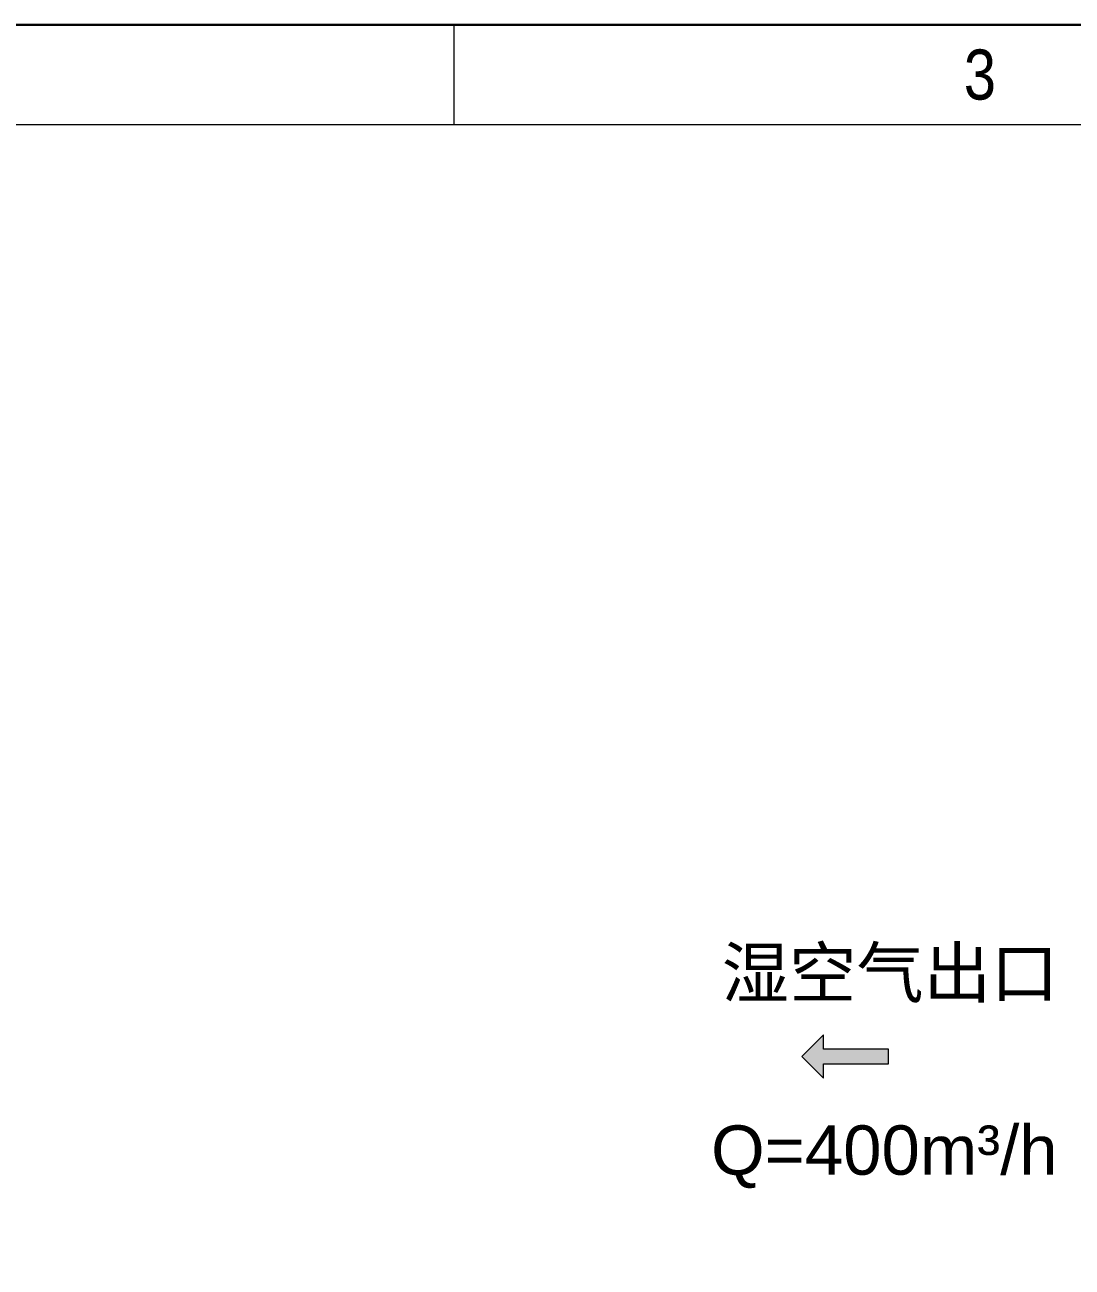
# Model space of a CAD drawing. Header units: millimetres. Extents: x 174875 to 182855, y -330615 to -324972.
# Drawn here: x 176463 to 177457, y -326151 to -324972 of the extents above; entities that cross this region are included whole.
import ezdxf

# ---------------------------------------------------------------- set-up
doc = ezdxf.new("R2010")
doc.units = ezdxf.units.MM
doc.header["$LTSCALE"] = 20
doc.layers.get('0').update_dxf_attribs({"lineweight": 15})
doc.layers.add('Dim', color=4, linetype='Continuous', lineweight=9)
doc.layers.add('FORMAT', color=7, linetype='Continuous')
doc.styles.add('AFASTD', font='monotxt.shx', dxfattribs={"width": 0.8, "bigfont": 'extfont.shx'})
doc.styles.add('宋体 1.8', font='', dxfattribs={"height": 1.8})
doc.styles.add('英文图框1.8', font='arial.ttf', dxfattribs={"height": 1.8})
doc.styles.get('宋体 1.8').set_extended_font_data('SimSun')

# ---------------------------------------------------------------- blocks, each defined once
blk = doc.blocks.new('*U6')
h = blk.add_hatch(color=0)
h.set_gradient(color1=(0, 0, 255), rotation=180, tint=1)
h.paths.add_polyline_path([(0, 0), (-6.35, -6.35), (-6.35, -2.159), (-25.4, -2.159), (-25.4, 2.159), (-6.35, 2.159), (-6.35, 6.35)])
at = {"color": 0, "linetype": 'Continuous'}
blk.add_lwpolyline([(0, 0), (-6.35, -6.35), (-6.35, -2.159), (-25.4, -2.159), (-25.4, 2.159), (-6.35, 2.159), (-6.35, 6.35)], close=True, dxfattribs=at)

msp = doc.modelspace()

# ---------------------------------------------------------------- linework, layer by layer
at = {"lineweight": 9}
msp.add_lwpolyline([(174970.197, -330520.419), (182760.197, -330520.419), (182760.197, -325067.419), (174970.197, -325067.419)], close=True, dxfattribs=at)
at = {"layer": 'FORMAT', "lineweight": 9}
msp.add_line((176870.197, -325067.419), (176870.197, -324972.419), dxfattribs=at)
at = {"layer": 'FORMAT', "lineweight": 30}
msp.add_lwpolyline([(174875.197, -330615.419), (182855.197, -330615.419), (182855.197, -324972.419), (174875.197, -324972.419)], close=True, dxfattribs=at)

# ---------------------------------------------------------------- block references
at = {"lineweight": 13, "xscale": -3.239999999990687, "yscale": 3.239999999990687, "zscale": 3.239999999990687}
msp.add_blockref('*U6', (177200.118, -325951.268), dxfattribs=at)

# ---------------------------------------------------------------- texts
at = {"lineweight": 13, "char_height": 46.8, "attachment_point": 1}
for s, insert, width, style in [('湿空气出口', (177124.146, -325848.28), 35028.95801, '宋体 1.8'), ('Q=400m³/h', (177113.969, -326016.539), 14858.73748, '英文图框1.8')]:
    msp.add_mtext(s, dxfattribs=dict(at, insert=insert, width=width, style=style))
at = {"layer": 'Dim', "color": 0, "insert": (177368.947, -325019.919), "char_height": 47.5, "width": 3.13149, "attachment_point": 5, "style": 'AFASTD'}
msp.add_mtext('{\\Fmonotxt,extfont|c134;3}', dxfattribs=at)

doc.saveas('drawing.dxf')
